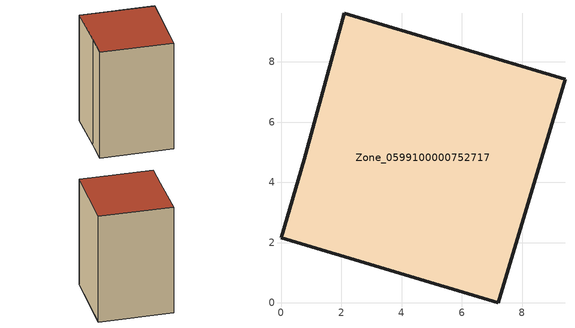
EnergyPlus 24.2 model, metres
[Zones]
Zone_0599100000752717
 floor ground (C_G): 0,2.16 0.77,4.77 2.1,9.61 9.42,7.41 7.21,0 z3.63
 wall outside (C_F): 0.77,4.77 0,2.16 7.21,0 9.42,7.41 2.1,9.61 0.77,4.77 z3.63:15.58
 roof outside (C_R): 7.21,0 9.42,7.41 2.1,9.61 0.77,4.77 0,2.16 z15.58
[BUILDING]
Pand.0599100000752717: North Axis=0; Terrain=City; Loads Convergence Tolerance Value=0.04; Temperature Convergence Tolerance Value=0.4; Solar Distribution=FullExterior; Maximum Number of Warmup Days=25; Minimum Number of Warmup Days=1
[Site:Location]
Rotterdam.The.Hague.AP_ZH_NLD Design_Conditions: Latitude=51.96; Longitude=4.45; Time Zone=1; Elevation=-4.5
[SITE:GROUNDTEMPERATURE:BUILDINGSURFACE]
18, 18, 18, 18, 18, 18, 18, 18, 18, 18, 18, 18
[MATERIAL] Thermal Absorptance=0.9; Solar Absorptance=0.7; Visible Absorptance=0.7
Name | Roughness | Thickness | Conductivity | Density | Specific Heat
G.TI.2006-2014 | MediumSmooth | 0.15 | 0.06 | 540 | 1210
F.TI.2006-2014 | Rough | 0.3 | 0.12 | 1920 | 840
R.TI.2006-2014 | MediumRough | 0.2 | 0.08 | 1500 | 1000
[CONSTRUCTION]
C_G: G.TI.2006-2014
C_F: F.TI.2006-2014
C_R: R.TI.2006-2014
[ZONE]
Zone_0599100000752717: Type=1; Multiplier=1; Ceiling Height=Autocalculate; Volume=Autocalculate; Floor Area=autocalculate; Part of Total Floor Area=Yes
[ZONEINFILTRATION:DESIGNFLOWRATE]
Infil_Zone_0599100000752717: Zone or ZoneList or Space or SpaceList=Zone_0599100000752717; Schedule=AlwaysOn; Design Flow Rate Calculation Method=Flow/Area; Flow Rate per Floor Area=0.0015; Constant Term Coefficient=1; Temperature Term Coefficient=0; Velocity Term Coefficient=0; Velocity Squared Term Coefficient=0
[HVACTEMPLATE:ZONE:IDEALLOADSAIRSYSTEM]
Zone_0599100000752717: Maximum Heating Supply Air Temperature=50; Minimum Cooling Supply Air Temperature=13; Maximum Heating Supply Air Humidity Ratio=0.0156; Minimum Cooling Supply Air Humidity Ratio=0.0077; Heating Limit=NoLimit; Cooling Limit=NoLimit; Dehumidification Control Type=ConstantSensibleHeatRatio; Cooling Sensible Heat Ratio=0.7; Dehumidification Setpoint=60; Humidification Control Type=None; Humidification Setpoint=30; Outdoor Air Method=None; Outdoor Air Flow Rate per Person=0.00944; Outdoor Air Flow Rate per Zone Floor Area=0; Outdoor Air Flow Rate per Zone=0; Demand Controlled Ventilation Type=None; Outdoor Air Economizer Type=NoEconomizer; Heat Recovery Type=None; Sensible Heat Recovery Effectiveness=0.7; Latent Heat Recovery Effectiveness=0.65
[ZONECONTROL:THERMOSTAT]
ThermostatControl_Zone_0599100000752717: Zone or ZoneList=Zone_0599100000752717; Control Type Schedule=DualSetpointControlType; Control 1=Thermostat_Zone_0599100000752717; Temperature Difference Between Cutout And Setpoint=0
[THERMOSTATSETPOINT:DUALSETPOINT]
Thermostat_Zone_0599100000752717: Heating Setpoint Temperature Schedule=HeatingSetpoint_Zone_0599100000752717; Cooling Setpoint Temperature Schedule=CoolingSetpoint_Zone_0599100000752717
[SCHEDULE:COMPACT]
HeatingSetpoint_Zone_0599100000752717: Through: 12/31, For: AllDays, Until: 24:00, 21
CoolingSetpoint_Zone_0599100000752717: Through: 12/31, For: AllDays, Until: 24:00, 24
DualSetpointControlType: Through: 12/31, For: AllDays, Until: 24:00, 4
AlwaysOn: Through: 12/31, For: AllDays, Until: 24:00, 1
